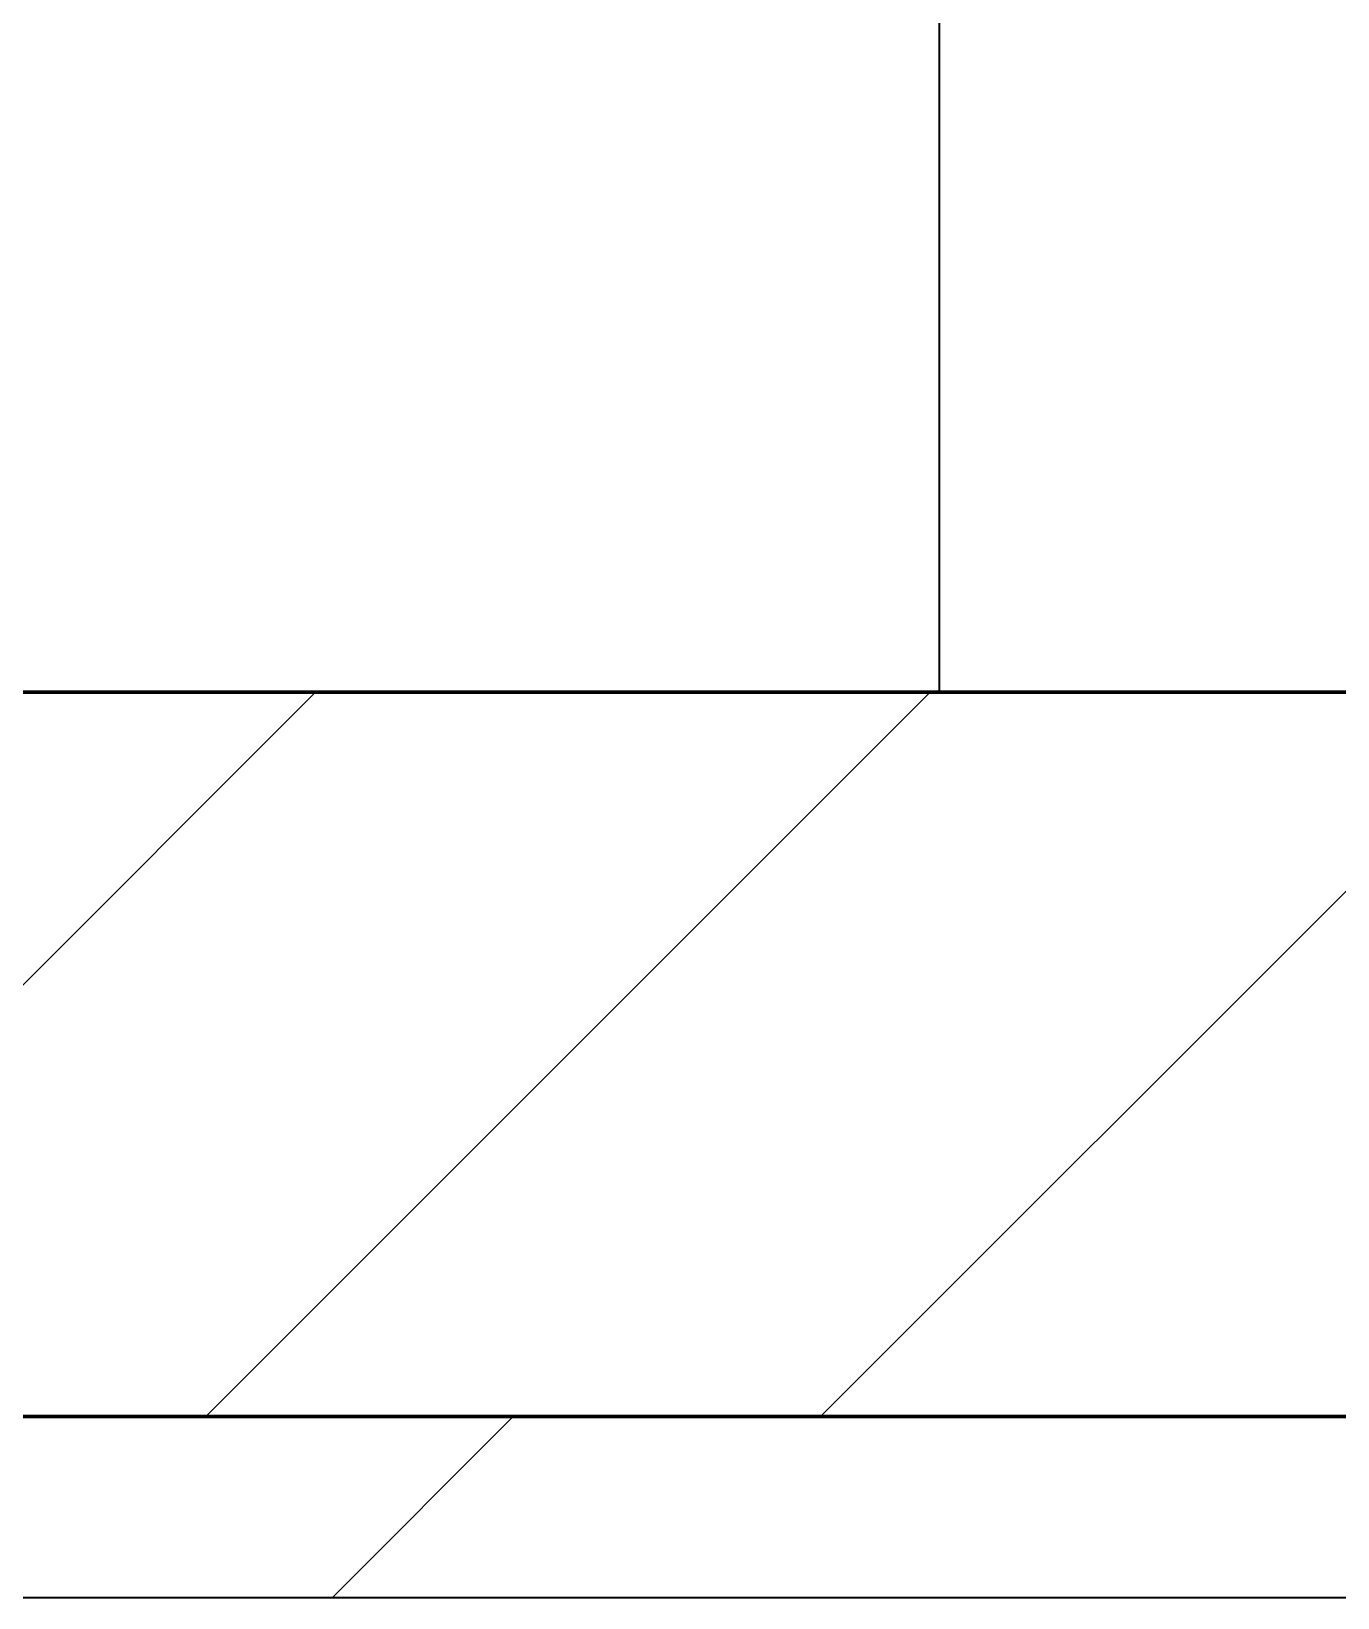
# Model space of a CAD drawing. Header units: millimetres. Extents: x -794868 to -715506, y -16735 to 22434.
# Drawn here: x -739318 to -738957.4, y 7894 to 8326.5 of the extents above; entities that cross this region are included whole.
import ezdxf

# ---------------------------------------------------------------- set-up
doc = ezdxf.new("R2010")
doc.units = ezdxf.units.MM
for name, color, linetype, lineweight in [('A-FLOR-E', 2, 'Continuous', 35), ('A-GLAZ-CURT', 2, 'Continuous', 9), ('A-WALL', 5, 'Continuous', 35), ('A-WALL-FNSH', 2, 'Continuous', 35), ('A-WALL-PATT', 1, 'Continuous', 35)]:
    doc.layers.add(name, color=color, linetype=linetype, lineweight=lineweight)

# ---------------------------------------------------------------- blocks, each defined once
blk = doc.blocks.new('PPLS-PP19_Custom Tile Pattern - Custom Tile Pattern-V63-4262-01 ENLARGED UPPER PLATFORM LEVEL - REFLECTED CEILING PLAN - SHEET 3')
at = {"layer": 'A-GLAZ-CURT'}
for p, q in [((-300, 0), (300, 0)), ((300, 0), (-300, 0)), ((230.06, 0), (300, 0)), ((-300, -50), (300, -50)), ((300, -50), (-300, -50))]:
    blk.add_line(p, q, dxfattribs=at)
for points, knots in [([(300, 0), (286.53, 0), (254.22, 0), (207.11, 0), (177.41, 0), (159.34, 0), (158.33, 0), (158.3, 0)], [-285.253232, -285.253232, -285.253232, -285.253232, -244.693688, -187.987675, -143.776725, -129.632772, -123.352749, -123.352749, -123.352749, -123.352749]), ([(215.15, 0), (220.56, 0), (242.37, 0), (266.73, 0), (281.71, 0), (291.71, 0), (296.52, 0), (297.86, 0), (298.09, 0)], [-7021.089689, -7021.089689, -7021.089689, -7021.089689, -6582.165592, -6068.460911, -5766.029927, -5566.724884, -5280.360606, -5199.253518, -5199.253518, -5199.253518, -5199.253518]), ([(300, 0), (288.22, 0), (262, 0), (230.43, 0), (219.94, 0), (219.02, 0)], [-12528.858583, -12528.858583, -12528.858583, -12528.858583, -11905.454923, -11162.864862, -10856.732305, -10856.732305, -10856.732305, -10856.732305]), ([(284.76, 0), (284.76, 0), (285.09, 0), (287.47, 0), (293.59, 0), (297.76, 0), (300, 0)], [-4110.630118, -4110.630118, -4110.630118, -4110.630118, -4053.389046, -3959.664717, -3862.421465, -3746.95702, -3746.95702, -3746.95702, -3746.95702]), ([(297.38, 0), (295.84, 0), (291.62, 0), (285.38, 0), (284.87, 0)], [-4803.172655, -4803.172655, -4803.172655, -4803.172655, -4358.271401, -4143.037883, -4143.037883, -4143.037883, -4143.037883])]:
    blk.add_open_spline(points, degree=3, knots=knots, dxfattribs=at)
blk = doc.blocks.new('PPLS-PP19_Custom Tile Pattern - Custom Tile Pattern-V64-4262-01 ENLARGED UPPER PLATFORM LEVEL - REFLECTED CEILING PLAN - SHEET 3')
at = {"layer": 'A-GLAZ-CURT'}
for p, q in [((-300, 0), (300, 0)), ((300, 0), (-300, 0)), ((-293.07, 0), (-275.75, 0)), ((-275.75, 0), (-293.07, 0)), ((-222.32, 0), (-205, 0)), ((-205, 0), (-222.32, 0)), ((-300, -50), (300, -50)), ((300, -50), (-300, -50))]:
    blk.add_line(p, q, dxfattribs=at)
at = {"layer": 'A-GLAZ-CURT', "flags": 128}
for points in [[(-300, 0), (-291.56, 0), (-283.3, 0), (-275.2, 0), (-267.26, 0), (-259.45, 0), (-251.77, 0), (-244.2, 0), (-236.74, 0), (-229.36, 0), (-222.06, 0), (-214.83, 0), (-207.71, 0), (-200.76, 0), (-194.02, 0), (-187.54, 0), (-181.38, 0)], [(-125.17, 0), (-128.55, 0), (-134.16, 0), (-140.03, 0), (-145.5, 0), (-150.63, 0), (-155.53, 0), (-160.27, 0), (-164.95, 0), (-169.65, 0), (-174.47, 0), (-179.49, 0), (-184.81, 0), (-190.44, 0), (-196.37, 0), (-202.58, 0), (-209.04, 0), (-215.73, 0), (-222.63, 0), (-229.72, 0), (-236.97, 0), (-244.39, 0), (-251.96, 0), (-259.67, 0), (-267.51, 0), (-275.48, 0), (-283.55, 0), (-291.73, 0), (-300, 0)], [(-181.02, 0), (-175.58, 0), (-170.25, 0), (-165.64, 0), (-162.01, 0), (-159.53, 0), (-157.46, 0), (-154.52, 0), (-149.42, 0), (-141.84, 0), (-132.81, 0), (-126.08, 0)]]:
    blk.add_lwpolyline(points, dxfattribs=at)
at = {"layer": 'A-GLAZ-CURT'}
for points, knots in [([(-300, 0), (-284.65, 0), (-236.57, 0), (-174.61, 0), (-132.22, 0), (-117.04, 0), (-114.32, 0)], [-5323.127839, -5323.127839, -5323.127839, -5323.127839, -4502.809032, -2700.551212, -1002.059161, -665.39098, -665.39098, -665.39098, -665.39098]), ([(-248.91, 0), (-259.9, 0), (-276.47, 0), (-294.48, 0), (-300, 0)], [-14394.498118, -14394.498118, -14394.498118, -14394.498118, -13729.592194, -13439.944408, -13439.944408, -13439.944408, -13439.944408]), ([(-181, 0), (-182.39, 0), (-189.42, 0), (-209.77, 0), (-232.01, 0), (-255.22, 0), (-262.59, 0), (-264.9, 0), (-265.4, 0)], [-1844.077573, -1844.077573, -1844.077573, -1844.077573, -1755.085331, -1400.429864, -858.079193, -543.655514, -208.940337, 0, 0, 0, 0]), ([(-258.6, 0), (-257.91, 0), (-255.31, 0), (-251.67, 0), (-248.92, 0)], [-5722.54675, -5722.54675, -5722.54675, -5722.54675, -5657.471696, -5502.446286, -5502.446286, -5502.446286, -5502.446286]), ([(-248.36, 0), (-246.95, 0), (-238.19, 0), (-225.99, 0), (-213.1, 0), (-200.2, 0), (-190.34, 0), (-183.44, 0), (-181.92, 0)], [-5492.108626, -5492.108626, -5492.108626, -5492.108626, -5413.335975, -5017.494783, -4832.723979, -4666.091899, -4349.945572, -4263.105297, -4263.105297, -4263.105297, -4263.105297]), ([(-113.31, 0), (-120.07, 0), (-149.06, 0), (-193.74, 0), (-236.28, 0), (-248.21, 0)], [-17798.428325, -17798.428325, -17798.428325, -17798.428325, -17136.203329, -15131.813646, -14408.49639, -14408.49639, -14408.49639, -14408.49639]), ([(-181.38, 0), (-186.68, 0), (-200.51, 0), (-216.65, 0), (-231.26, 0), (-233.46, 0), (-234, 0)], [-1707.279905, -1707.279905, -1707.279905, -1707.279905, -1422.553702, -978.033455, -846.069444, -682.911962, -682.911962, -682.911962, -682.911962]), ([(-233.49, 0), (-233.44, 0), (-232.38, 0), (-230.74, 0), (-225.3, 0), (-223.63, 0)], [-455.274641, -455.274641, -455.274641, -455.274641, -440.605512, -119.536984, 0, 0, 0, 0]), ([(-223.63, 0), (-219.39, 0), (-206.17, 0), (-192, 0), (-182.55, 0), (-181.04, 0)], [-5463.295695, -5463.295695, -5463.295695, -5463.295695, -5161.076232, -4739.070012, -4659.569844, -4659.569844, -4659.569844, -4659.569844]), ([(-133.82, 0), (-135.51, 0), (-137.8, 0), (-149.31, 0), (-162.01, 0), (-172.69, 0), (-180.11, 0), (-181.03, 0)], [-2731.647847, -2731.647847, -2731.647847, -2731.647847, -2418.507304, -2308.929706, -2113.765672, -1763.376603, -1713.577776, -1713.577776, -1713.577776, -1713.577776]), ([(-180.72, 0), (-177.14, 0), (-167.42, 0), (-152.12, 0), (-136.84, 0), (-127.33, 0), (-124.19, 0), (-123.43, 0), (-123.28, 0)], [-4653.918555, -4653.918555, -4653.918555, -4653.918555, -4465.409639, -4149.119819, -3839.893365, -3647.167523, -3488.92562, -3439.852845, -3439.852845, -3439.852845, -3439.852845]), ([(-137.88, 0), (-140.56, 0), (-147.66, 0), (-147.69, 0), (-158.72, 0), (-171.81, 0), (-177.63, 0), (-180.28, 0)], [-3187.727384, -3187.727384, -3187.727384, -3187.727384, -2919.378265, -2477.344047, -2237.412286, -2029.680487, -1859.507641, -1859.507641, -1859.507641, -1859.507641]), ([(-179.89, 0), (-175.9, 0), (-168.55, 0), (-158.7, 0), (-157.22, 0)], [-4224.698943, -4224.698943, -4224.698943, -4224.698943, -4000.813434, -3840.635403, -3840.635403, -3840.635403, -3840.635403]), ([(-152.35, 0), (-151.03, 0), (-147.71, 0), (-143.57, 0), (-138.62, 0)], [-3494.978217, -3494.978217, -3494.978217, -3494.978217, -3371.022232, -3227.460399, -3227.460399, -3227.460399, -3227.460399]), ([(-118.78, 0), (-121.86, 0), (-126.28, 0), (-136.96, 0), (-147.46, 0), (-150.03, 0), (-150.57, 0)], [-5938.474035, -5938.474035, -5938.474035, -5938.474035, -5700.061948, -5508.838257, -5298.784692, -5196.16478, -5196.16478, -5196.16478, -5196.16478]), ([(-150.34, 0), (-150.07, 0), (-147.75, 0), (-142.6, 0), (-128.08, 0), (-117.02, 0), (-113.17, 0)], [-4948.728362, -4948.728362, -4948.728362, -4948.728362, -4883.323924, -4440.880425, -4054.690705, -3851.35404, -3851.35404, -3851.35404, -3851.35404]), ([(-45.27, 0), (-47.6, 0), (-58.38, 0), (-78.2, 0), (-110.94, 0), (-130.52, 0), (-147.74, 0), (-149.07, 0)], [-8232.928083, -8232.928083, -8232.928083, -8232.928083, -8073.216054, -7508.296369, -7004.680444, -6449.282163, -6277.220794, -6277.220794, -6277.220794, -6277.220794]), ([(-148.23, 0), (-146.94, 0), (-140.15, 0), (-137.28, 0), (-133.93, 0), (-128.78, 0), (-126.5, 0)], [-6162.058746, -6162.058746, -6162.058746, -6162.058746, -6017.569127, -5560.701257, -5364.112219, -5231.017328, -5231.017328, -5231.017328, -5231.017328]), ([(-113.16, 0), (-117.68, 0), (-126.2, 0), (-139.03, 0), (-146.11, 0), (-146.95, 0)], [-1182.224137, -1182.224137, -1182.224137, -1182.224137, -945.742622, -741.901385, -489.130243, -489.130243, -489.130243, -489.130243]), ([(-146.69, 0), (-146.59, 0), (-145.49, 0), (-135.69, 0), (-128.29, 0), (-125.15, 0)], [-420.34245, -420.34245, -420.34245, -420.34245, -406.956646, -290.263673, 0, 0, 0, 0]), ([(-127.41, 0), (-131.63, 0), (-133.16, 0), (-134.09, 0), (-134.15, 0)], [-8540.990293, -8540.990293, -8540.990293, -8540.990293, -8266.114998, -8246.473386, -8246.473386, -8246.473386, -8246.473386]), ([(-134.15, 0), (-133.32, 0), (-130.31, 0), (-117.33, 0), (-92.04, 0), (-74.02, 0), (-62.74, 0), (-60.36, 0), (-59.97, 0)], [-7657.439573, -7657.439573, -7657.439573, -7657.439573, -7293.749979, -6839.55839, -6236.997189, -5713.340575, -5140.470607, -5006.787413, -5006.787413, -5006.787413, -5006.787413]), ([(-120.13, 0), (-120.14, 0), (-120.24, 0), (-121.3, 0), (-129.25, 0), (-133.82, 0)], [-2933.992132, -2933.992132, -2933.992132, -2933.992132, -2920.575025, -2840.280255, -2731.647847, -2731.647847, -2731.647847, -2731.647847]), ([(-113.43, 0), (-113.44, 0), (-113.96, 0), (-119.73, 0), (-125.43, 0), (-127.03, 0), (-127.41, 0)], [-328.499627, -328.499627, -328.499627, -328.499627, -282.672656, -98.539552, -24.539552, 0, 0, 0, 0]), ([(-125.15, 0), (-124.93, 0), (-121.96, 0), (-113.01, 0), (-98.9, 0), (-85.29, 0), (-71.67, 0), (-65.93, 0), (-65.07, 0)], [-3362.7396, -3362.7396, -3362.7396, -3362.7396, -3342.215224, -3074.362186, -2902.289527, -2605.247022, -2322.099534, -2241.8264, -2241.8264, -2241.8264, -2241.8264]), ([(-122.08, 0), (-122.01, 0), (-121.69, 0), (-121.2, 0), (-120.88, 0)], [-3136.336417, -3136.336417, -3136.336417, -3136.336417, -3110.304437, -3035.164275, -3035.164275, -3035.164275, -3035.164275]), ([(-113.28, 0), (-113.4, 0), (-115.52, 0), (-117.28, 0), (-118.78, 0)], [-123.718209, -123.718209, -123.718209, -123.718209, -116.330425, 0, 0, 0, 0]), ([(-117.74, 0), (-117.19, 0), (-114.78, 0), (-113.43, 0), (-113.43, 0)], [-821.249067, -821.249067, -821.249067, -821.249067, -394.672656, -330.879064, -330.879064, -330.879064, -330.879064]), ([(-45.27, 0), (-49.18, 0), (-58.02, 0), (-75.59, 0), (-94, 0), (-109.04, 0), (-112.61, 0), (-113.35, 0)], [-1700.367215, -1700.367215, -1700.367215, -1700.367215, -1466.981642, -1208.454564, -789.402658, -501.969187, -402.620906, -402.620906, -402.620906, -402.620906]), ([(-113.29, 0), (-112.29, 0), (-108.04, 0), (-96.78, 0), (-71.33, 0), (-42.53, 0), (-12.78, 0), (4.23, 0), (9.64, 0), (10.14, 0), (10.18, 0)], [-5563.112233, -5563.112233, -5563.112233, -5563.112233, -5430.283136, -5103.229623, -4799.173296, -4065.652676, -3589.737505, -3285.047089, -3066.359526, -3044.715262, -3044.715262, -3044.715262, -3044.715262]), ([(-113.23, 0), (-111.89, 0), (-106.5, 0), (-99.5, 0), (-91.46, 0)], [-621.086912, -621.086912, -621.086912, -621.086912, -460.363443, 0, 0, 0, 0]), ([(-46.15, 0), (-46.58, 0), (-49.04, 0), (-60.59, 0), (-81.23, 0), (-99.33, 0), (-111.37, 0), (-113.17, 0)], [-1484.618509, -1484.618509, -1484.618509, -1484.618509, -1405.135169, -1060.00838, -740.068933, -229.489605, -125.806119, -125.806119, -125.806119, -125.806119]), ([(-72.93, 0), (-75.51, 0), (-86.84, 0), (-101.63, 0), (-113.16, 0)], [-19442.345229, -19442.345229, -19442.345229, -19442.345229, -18935.241197, -17803.60269, -17803.60269, -17803.60269, -17803.60269]), ([(-86.16, 0), (-91.37, 0), (-99.88, 0), (-109.15, 0), (-112.66, 0)], [-1681.3698, -1681.3698, -1681.3698, -1681.3698, -1374.161226, -1190.970275, -1190.970275, -1190.970275, -1190.970275]), ([(-112.43, 0), (-103.99, 0), (-86.45, 0), (-63.44, 0), (-54.4, 0), (-49.99, 0), (-46.85, 0), (-45.85, 0)], [-4981.921265, -4981.921265, -4981.921265, -4981.921265, -4542.524482, -4008.285538, -3689.699207, -3546.54457, -3487.344885, -3487.344885, -3487.344885, -3487.344885]), ([(-112.25, 0), (-111.45, 0), (-103.23, 0), (-90.42, 0), (-75.26, 0), (-68.41, 0), (-65.12, 0), (-63.63, 0)], [-3835.264481, -3835.264481, -3835.264481, -3835.264481, -3793.097032, -3402.597032, -3144.956779, -3050.982048, -2969.237017, -2969.237017, -2969.237017, -2969.237017]), ([(-45.26, 0), (-48.86, 0), (-60.17, 0), (-85.2, 0), (-103.65, 0), (-111.27, 0), (-112.23, 0)], [-3441.795044, -3441.795044, -3441.795044, -3441.795044, -2842.901703, -2193.204658, -1433.981041, -1313.998507, -1313.998507, -1313.998507, -1313.998507]), ([(-91.46, 0), (-90.09, 0), (-84.7, 0), (-77.43, 0), (-72.73, 0), (-72.64, 0), (-72.64, 0)], [-19832.387487, -19832.387487, -19832.387487, -19832.387487, -19753.885894, -19541.04734, -19478.625389, -19471.062469, -19471.062469, -19471.062469, -19471.062469]), ([(-63.96, 0), (-64.13, 0), (-72.5, 0), (-80.63, 0), (-86.16, 0)], [-2171.769325, -2171.769325, -2171.769325, -2171.769325, -2007.031671, -1681.3698, -1681.3698, -1681.3698, -1681.3698]), ([(-29.03, 0), (-33.97, 0), (-43.74, 0), (-56.37, 0), (-71.66, 0), (-77.83, 0), (-82.66, 0), (-83.28, 0), (-83.28, 0)], [-2680.714891, -2680.714891, -2680.714891, -2680.714891, -2413.671296, -2161.752162, -2006.592567, -1646.621388, -1424.436217, -1393.971743, -1393.971743, -1393.971743, -1393.971743]), ([(-83.28, 0), (-83.28, 0), (-82.91, 0), (-76.14, 0), (-62.97, 0), (-48.14, 0), (-36.49, 0), (-33.57, 0), (-29.94, 0), (-28.57, 0)], [-1393.4169, -1393.4169, -1393.4169, -1393.4169, -1353.722004, -1274.333717, -1073.56893, -651.549973, -296.515819, -83.513472, 0, 0, 0, 0]), ([(-66.39, 0), (-66.39, 0), (-63.63, 0), (-57.13, 0), (-49.27, 0), (-46.29, 0)], [-2493.31794, -2493.31794, -2493.31794, -2493.31794, -2315.303971, -1809.437387, -1498.934542, -1498.934542, -1498.934542, -1498.934542]), ([(21.78, 0), (19.76, 0), (8.81, 0), (-16.92, 0), (-47.42, 0), (-65.77, 0), (-66.37, 0), (-66.38, 0)], [-4330.255344, -4330.255344, -4330.255344, -4330.255344, -4222.080604, -3745.412743, -2981.410125, -2542.574734, -2498.224237, -2498.224237, -2498.224237, -2498.224237]), ([(-63.63, 0), (-61.49, 0), (-57.39, 0), (-54.49, 0), (-45.2, 0), (-40.79, 0), (-40.46, 0), (-40.44, 0)], [-2969.237017, -2969.237017, -2969.237017, -2969.237017, -2851.217951, -2734.127174, -2474.780881, -2410.990208, -2350.645972, -2350.645972, -2350.645972, -2350.645972]), ([(-58.83, 0), (-58.37, 0), (-57.29, 0), (-54.23, 0), (-46.33, 0), (-42.62, 0), (-41.76, 0)], [-4859.52896, -4859.52896, -4859.52896, -4859.52896, -4680.891996, -4469.85053, -4321.566175, -4270.495146, -4270.495146, -4270.495146, -4270.495146]), ([(-51.83, 0), (-51.83, 0), (-51.78, 0), (-47.66, 0), (-46.7, 0), (-45.36, 0)], [-632.814994, -632.814994, -632.814994, -632.814994, -627.965721, -508.377888, -282.907655, -282.907655, -282.907655, -282.907655]), ([(21.65, 0), (19.33, 0), (12, 0), (-2.9, 0), (-20.62, 0), (-32.81, 0), (-44.85, 0), (-51.43, 0), (-51.79, 0)], [-2063.714818, -2063.714818, -2063.714818, -2063.714818, -1925.670641, -1617.263037, -1290.787923, -1039.307308, -819.71621, -644.910881, -644.910881, -644.910881, -644.910881]), ([(-36.33, 0), (-36.43, 0), (-37.27, 0), (-42.82, 0), (-44.61, 0), (-45.38, 0)], [-1855.773136, -1855.773136, -1855.773136, -1855.773136, -1810.870157, -1672.078046, -1532.867034, -1532.867034, -1532.867034, -1532.867034]), ([(-45.33, 0), (-42.54, 0), (-29.99, 0), (-18.03, 0), (8.61, 0), (14.76, 0), (20.25, 0), (21.53, 0)], [-3477.040533, -3477.040533, -3477.040533, -3477.040533, -3315.260113, -2864.387349, -2439.246196, -2084.094819, -1992.768506, -1992.768506, -1992.768506, -1992.768506]), ([(-45.27, 0), (-40.48, 0), (-33.03, 0), (-29.82, 0), (-29.19, 0)], [-1463.66093, -1463.66093, -1463.66093, -1463.66093, -963.711516, -666.19313, -666.19313, -666.19313, -666.19313]), ([(-36.62, 0), (-36.62, 0), (-40.35, 0), (-42.36, 0), (-44.6, 0), (-45.13, 0)], [-4069.478503, -4069.478503, -4069.478503, -4069.478503, -3858.647035, -3538.256648, -3449.24608, -3449.24608, -3449.24608, -3449.24608]), ([(9.32, 0), (9.08, 0), (7.65, 0), (2.57, 0), (-12.23, 0), (-25.64, 0), (-36.75, 0), (-43.58, 0), (-45.04, 0)], [-2922.926651, -2922.926651, -2922.926651, -2922.926651, -2882.788014, -2720.818881, -2518.50168, -2125.455881, -1792.521578, -1705.040547, -1705.040547, -1705.040547, -1705.040547]), ([(-26.75, 0), (-27.82, 0), (-33.84, 0), (-40.34, 0), (-44.38, 0)], [-8718.362214, -8718.362214, -8718.362214, -8718.362214, -8532.293389, -8253.382896, -8253.382896, -8253.382896, -8253.382896]), ([(-41.76, 0), (-39.9, 0), (-37.72, 0), (-36.92, 0), (-36.77, 0)], [-4270.495146, -4270.495146, -4270.495146, -4270.495146, -4161.040818, -4106.245333, -4106.245333, -4106.245333, -4106.245333]), ([(-36.78, 0), (-32.43, 0), (-19.22, 0), (0.91, 0), (16.51, 0), (22.4, 0)], [-6191.144455, -6191.144455, -6191.144455, -6191.144455, -5862.463379, -5340.621928, -5030.30487, -5030.30487, -5030.30487, -5030.30487]), ([(-36.29, 0), (-36.29, 0), (-34.66, 0), (-28.88, 0), (-26.95, 0), (-26.54, 0)], [-9150.272121, -9150.272121, -9150.272121, -9150.272121, -9057.163041, -8919.836787, -8834.607043, -8834.607043, -8834.607043, -8834.607043]), ([(30.82, 0), (29.27, 0), (20.14, 0), (3.54, 0), (-16.58, 0), (-34.76, 0), (-36.04, 0)], [-10462.034656, -10462.034656, -10462.034656, -10462.034656, -10363.088938, -9884.23066, -9424.652049, -9182.880979, -9182.880979, -9182.880979, -9182.880979]), ([(-33.34, 0), (-33.34, 0), (-32.93, 0), (-31.16, 0), (-30.52, 0)], [-2415.024266, -2415.024266, -2415.024266, -2415.024266, -2357.633367, -2323.618664, -2323.618664, -2323.618664, -2323.618664]), ([(70.61, 0), (66.16, 0), (55.8, 0), (39.61, 0), (24.74, 0), (2.64, 0), (-17.84, 0), (-30.57, 0), (-31.82, 0), (-32, 0)], [-4647.237329, -4647.237329, -4647.237329, -4647.237329, -4326.416877, -4098.545751, -3766.694881, -3333.063701, -2994.501669, -2698.150104, -2614.070998, -2614.070998, -2614.070998, -2614.070998]), ([(-30.76, 0), (-30.73, 0), (-29.99, 0), (-23.47, 0), (-15.75, 0), (-15.19, 0)], [-54176.191683, -54176.191683, -54176.191683, -54176.191683, -54157.274271, -53749.15266, -53717.791567, -53717.791567, -53717.791567, -53717.791567]), ([(-30.52, 0), (-27.11, 0), (-17.83, 0), (2.81, 0), (15.58, 0), (21.72, 0)], [-2323.618664, -2323.618664, -2323.618664, -2323.618664, -2142.497158, -1716.209403, -1355.444221, -1355.444221, -1355.444221, -1355.444221]), ([(-13, 0), (-14.35, 0), (-17.68, 0), (-25.97, 0), (-29.52, 0), (-30.21, 0)], [-55207.591944, -55207.591944, -55207.591944, -55207.591944, -54789.006179, -54461.685999, -54290.791712, -54290.791712, -54290.791712, -54290.791712]), ([(8.33, 0), (8.19, 0), (7.18, 0), (0.32, 0), (-13.89, 0), (-24.92, 0), (-29.03, 0)], [-3574.286521, -3574.286521, -3574.286521, -3574.286521, -3526.962355, -3285.499107, -2903.012179, -2680.714891, -2680.714891, -2680.714891, -2680.714891]), ([(-28.98, 0), (-28.66, 0), (-27.39, 0), (-24.45, 0), (-22.56, 0)], [-166.548282, -166.548282, -166.548282, -166.548282, -102.06493, 0, 0, 0, 0]), ([(-28.57, 0), (-26.93, 0), (-20.29, 0), (-11.45, 0), (2.08, 0), (13.15, 0), (21.24, 0), (24.62, 0), (24.72, 0), (24.72, 0)], [-5361.429781, -5361.429781, -5361.429781, -5361.429781, -5261.36855, -5050.479954, -4785.90057, -4596.498881, -4445.288762, -4384.376941, -4376.041937, -4376.041937, -4376.041937, -4376.041937]), ([(-22.56, 0), (-20.27, 0), (-17.03, 0), (-11.36, 0), (-7.66, 0), (-6.6, 0), (-6.44, 0)], [-56468.192263, -56468.192263, -56468.192263, -56468.192263, -56344.022017, -56303.229861, -56166.290093, -56124.392176, -56124.392176, -56124.392176, -56124.392176]), ([(-15.19, 0), (-13.07, 0), (1.35, 0), (16.4, 0), (22, 0)], [-461.142613, -461.142613, -461.142613, -461.142613, -429.606584, -411.393289, -411.393289, -411.393289, -411.393289]), ([(-6.54, 0), (-6.73, 0), (-7.2, 0), (-7.6, 0), (-7.79, 0)], [-56009.792147, -56009.792147, -56009.792147, -56009.792147, -55949.290093, -55895.192118, -55895.192118, -55895.192118, -55895.192118]), ([(-2.63, 0), (-2.47, 0), (-1.22, 0), (4.92, 0), (15.97, 0), (22.54, 0), (24.49, 0)], [-226.825321, -226.825321, -226.825321, -226.825321, -220.269177, -206.416616, -198.214427, -187.717507, -187.717507, -187.717507, -187.717507]), ([(103.09, 0), (101.08, 0), (86.31, 0), (63.34, 0), (35.84, 0), (12, 0), (3.08, 0), (-1.67, 0), (-2.25, 0)], [-375.435014, -375.435014, -375.435014, -375.435014, -369.147452, -330.153101, -307.516438, -285.83788, -246.234814, -234.646884, -234.646884, -234.646884, -234.646884]), ([(21.8, 0), (19.73, 0), (15.16, 0), (10.8, 0), (9.63, 0)], [-4269.286677, -4269.286677, -4269.286677, -4269.286677, -4080.000647, -3772.857994, -3772.857994, -3772.857994, -3772.857994]), ([(22.57, 0), (22.12, 0), (19.88, 0), (18.85, 0), (18.16, 0)], [-6004.223754, -6004.223754, -6004.223754, -6004.223754, -5972.647715, -5832.674503, -5832.674503, -5832.674503, -5832.674503]), ([(22.48, 0), (22.69, 0), (25, 0), (31, 0), (39.04, 0), (51.19, 0), (58.74, 0), (61.34, 0), (61.45, 0)], [-1970.912998, -1970.912998, -1970.912998, -1970.912998, -1956.422387, -1818.904206, -1645.594513, -1443.202566, -1228.752106, -1120.932285, -1120.932285, -1120.932285, -1120.932285]), ([(76.63, 0), (74.8, 0), (67.65, 0), (53.52, 0), (37, 0), (26.92, 0), (22.98, 0), (22.57, 0)], [-3095.572228, -3095.572228, -3095.572228, -3095.572228, -2950.589685, -2634.532728, -2313.748533, -2106.613311, -2081.953693, -2081.953693, -2081.953693, -2081.953693]), ([(22.58, 0), (24.84, 0), (29.19, 0), (37.44, 0), (45.92, 0), (57.76, 0), (64.47, 0), (72.74, 0), (75.22, 0), (76.03, 0), (76.21, 0)], [-1338.562723, -1338.562723, -1338.562723, -1338.562723, -1206.526904, -1089.329421, -901.315459, -753.071572, -495.328968, -421.953223, -334.951786, -290.452333, -290.452333, -290.452333, -290.452333]), ([(22.59, 0), (28.9, 0), (49.08, 0), (72.39, 0), (88.6, 0), (90.47, 0)], [-410.748509, -410.748509, -410.748509, -410.748509, -390.253598, -346.313304, -340.547929, -340.547929, -340.547929, -340.547929]), ([(90.37, 0), (87.89, 0), (83.4, 0), (74.4, 0), (62.26, 0), (51.85, 0), (43.81, 0), (30.33, 0), (24.45, 0), (22.59, 0)], [-7376.617754, -7376.617754, -7376.617754, -7376.617754, -7135.649961, -6924.452779, -6738.82075, -6548.303034, -6314.283804, -6135.05769, -6004.757138, -6004.757138, -6004.757138, -6004.757138]), ([(22.59, 0), (31.21, 0), (49.23, 0), (70.92, 0), (82.12, 0), (83.66, 0)], [-5026.866031, -5026.866031, -5026.866031, -5026.866031, -4573.028122, -4094.177415, -3869.465285, -3869.465285, -3869.465285, -3869.465285]), ([(24.69, 0), (24.54, 0), (23.65, 0), (22.82, 0), (22.71, 0)], [-4368.572414, -4368.572414, -4368.572414, -4368.572414, -4306.476363, -4296.650282, -4296.650282, -4296.650282, -4296.650282]), ([(27.44, 0), (27.9, 0), (29.54, 0), (38.07, 0), (53.39, 0), (71.67, 0), (84.83, 0), (85.72, 0), (89.14, 0), (90.46, 0)], [-5037.309798, -5037.309798, -5037.309798, -5037.309798, -4887.603822, -4705.298446, -4353.683244, -3960.84581, -3759.045785, -3336.541051, -3072.774355, -3072.774355, -3072.774355, -3072.774355]), ([(27.89, 0), (29.09, 0), (33.4, 0), (48.37, 0), (67.96, 0), (83.01, 0), (90.33, 0)], [-147.777612, -147.777612, -147.777612, -147.777612, -135.792042, -118.513713, -97.899267, -75.885801, -75.885801, -75.885801, -75.885801]), ([(53.18, 0), (53.06, 0), (52.22, 0), (44.99, 0), (36.46, 0), (30.82, 0)], [-622.740158, -622.740158, -622.740158, -622.740158, -566.066452, -360.610861, 0, 0, 0, 0]), ([(136.44, 0), (121.66, 0), (86.93, 0), (51.16, 0), (31.18, 0)], [-106.750556, -106.750556, -106.750556, -106.750556, -59.610984, 0, 0, 0, 0]), ([(157.72, 0), (153.35, 0), (140.2, 0), (109.77, 0), (76.86, 0), (57.82, 0), (46.51, 0), (41.18, 0), (36.02, 0), (35.54, 0), (35.54, 0)], [-499.095705, -499.095705, -499.095705, -499.095705, -458.593899, -401.860199, -357.622665, -341.267687, -334.000314, -326.15566, -319.318397, -317.489778, -317.489778, -317.489778, -317.489778])]:
    blk.add_open_spline(points, degree=3, knots=knots, dxfattribs=at)
for points in [[(-126.5, 0), (-122.44, 0), (-117.73, 0), (-113.17, 0)], [(-113.27, 0), (-115.37, 0), (-116.93, 0), (-117.56, 0)], [(-115.82, 0), (-115.47, 0), (-114.89, 0), (-114.1, 0)], [(-114.09, 0), (-114.82, 0), (-115.31, 0), (-115.63, 0)], [(-44.93, 0), (-43.19, 0), (-40.22, 0), (-36.78, 0)], [(-39.84, 0), (-39.08, 0), (-38.11, 0), (-37.36, 0)], [(18.16, 0), (19.06, 0), (20.69, 0), (22.01, 0)], [(31.18, 0), (28.3, 0), (25.44, 0), (22.59, 0)], [(22.77, 0), (24.86, 0), (25.68, 0), (26.12, 0)], [(24.49, 0), (25.23, 0), (25.72, 0), (26.04, 0)]]:
    blk.add_open_spline(points, degree=3, dxfattribs=at)
blk = doc.blocks.new('*U685')
at = {"layer": 'A-GLAZ-CURT', "rotation": 180}
for name, p in [('PPLS-PP19_Custom Tile Pattern - Custom Tile Pattern-V64-4262-01 ENLARGED UPPER PLATFORM LEVEL - REFLECTED CEILING PLAN - SHEET 3', (5400, 4315)), ('PPLS-PP19_Custom Tile Pattern - Custom Tile Pattern-V63-4262-01 ENLARGED UPPER PLATFORM LEVEL - REFLECTED CEILING PLAN - SHEET 3', (6000, 4315))]:
    blk.add_blockref(name, p, dxfattribs=at)

msp = doc.modelspace()

# ---------------------------------------------------------------- hatches: boundary and pattern name
at = {"layer": 'A-WALL-PATT', "lineweight": 9}
h = msp.add_hatch(dxfattribs=at)
h.set_pattern_fill('FP_2', color=256, style=0, pattern_type=2)
h.set_pattern_definition([(45, (0, 0), (-84.852814, 84.852814), [])])
h.paths.add_polyline_path([(-726702.04, 7944.02), (-726702.04, 8144.02), (-745928.95, 8144.02), (-745928.95, 7944.02), (-741941.23, 7944.02), (-741939.02, 7948.97), (-741927.94, 7944.02), (-737141.23, 7944.02), (-737139.02, 7948.97), (-737127.94, 7944.02), (-727494.49, 7944.02)])
h = msp.add_hatch(dxfattribs=at)
h.set_pattern_fill('FP_3', color=256, style=0, pattern_type=2)
h.set_pattern_definition([(45, (0, 0), (-212.13203, 212.13203), []), (135, (0, 0), (-212.13203, -212.13203), [])])
h.paths.add_polyline_path([(-726752.04, 7894.02), (-726702.04, 7894.02), (-726702.04, 7944.02), (-737127.94, 7944.02), (-737091.55, 7927.76), (-737089.44, 7931.09), (-737082.37, 7934.02), (-737075.3, 7931.09), (-737072.37, 7924.02), (-737072.37, 7919.2), (-737016.03, 7894.02), (-727494.49, 7894.02)])
h.paths.add_polyline_path([(-737675.94, 7894.02), (-737126.34, 7894.02), (-737157.37, 7907.88), (-737141.23, 7944.02), (-741927.94, 7944.02), (-741891.55, 7927.76), (-741889.44, 7931.09), (-741882.37, 7934.02), (-741875.3, 7931.09), (-741872.37, 7924.02), (-741872.37, 7919.2), (-741816.03, 7894.02), (-737811.69, 7894.02)])
h.paths.add_polyline_path([(-742087.9, 7894.02), (-741926.34, 7894.02), (-741957.37, 7907.88), (-741941.23, 7944.02), (-745928.95, 7944.02), (-745928.95, 7894.02), (-742155.77, 7894.02)])

# ---------------------------------------------------------------- linework, layer by layer
at = {"layer": 'A-FLOR-E'}
msp.add_line((-739067.37, 8559.02), (-739067.37, 8144.02), dxfattribs=at)
at = {"layer": 'A-WALL', "color": 7, "lineweight": 70}
for p, q in [((-740782.37, 8144.02), (-737182.37, 8144.02)), ((-737182.37, 7944.02), (-740782.37, 7944.02)), ((-740782.37, 7944.02), (-737182.37, 7944.02))]:
    msp.add_line(p, q, dxfattribs=at)
at = {"layer": 'A-WALL-FNSH', "color": 250}
msp.add_line((-737182.37, 7894.02), (-740782.37, 7894.02), dxfattribs=at)

# ---------------------------------------------------------------- block references
msp.add_blockref('*U685', (-744682.37, 3579.02))

doc.saveas('drawing.dxf')
